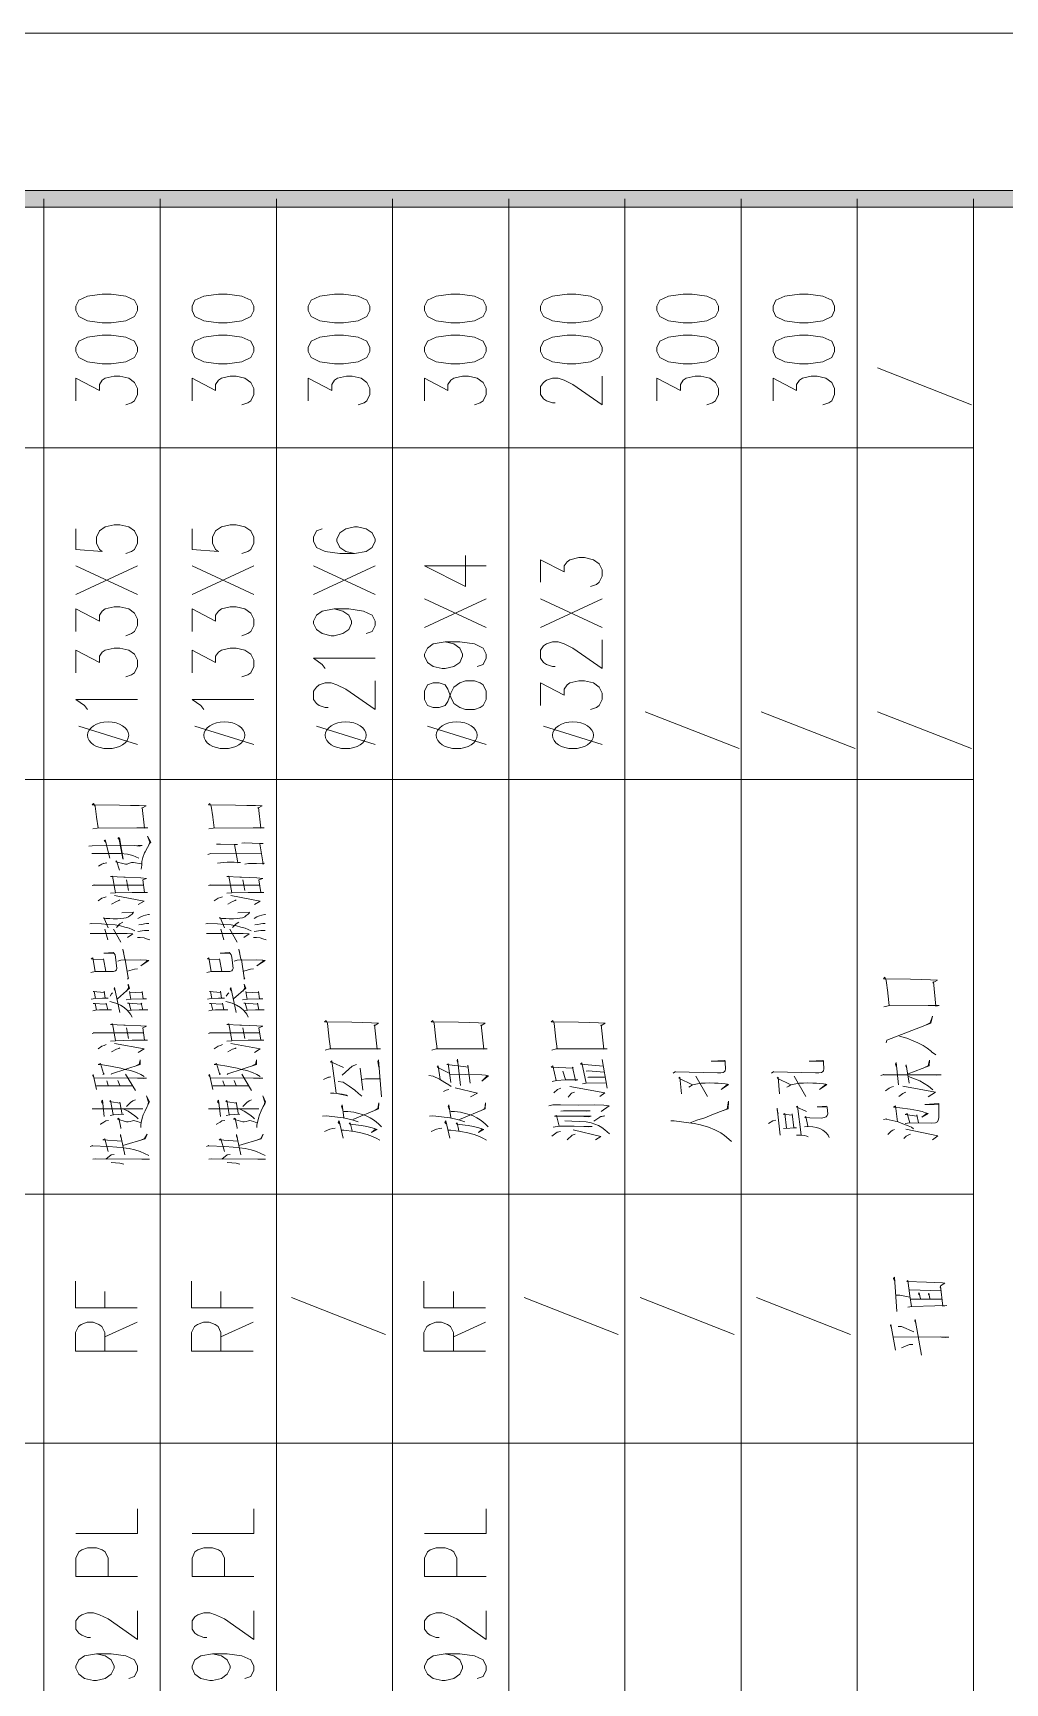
# Model space of a CAD drawing. Header units: millimetres. Extents: x 0 to 829, y 0 to 586.
# Drawn here: x 247.8 to 305.5, y 487.6 to 585.6 of the extents above; entities that cross this region are included whole.
import ezdxf

# ---------------------------------------------------------------- set-up
doc = ezdxf.new("R2010")
doc.units = ezdxf.units.MM

msp = doc.modelspace()

# ---------------------------------------------------------------- hatches: boundary and pattern name
h = msp.add_hatch(color=0)
h.dxf.hatch_style = 2
h.paths.add_polyline_path([(819.788528, 576.266028), (818.80075, 575.281778), (25.142472, 575.281778), (24.154694, 576.266028)])

# ---------------------------------------------------------------- linework, layer by layer
at = {"color": 0, "lineweight": 0}
for points in [[(0, 0), (0, 585.632278), (829.154778, 585.632278), (829.154778, 0)], [(819.788528, 576.266028), (818.80075, 575.281778), (25.142472, 575.281778), (24.154694, 576.266028)], [(250.34875, 569.143444), (250.521611, 568.780083), (251.043722, 568.533139), (251.918611, 568.413194), (252.440722, 568.413194), (253.312083, 568.533139), (253.834194, 568.780083), (254.010583, 569.143444), (254.010583, 569.390389), (253.834194, 569.75375), (253.312083, 570.000694), (252.440722, 570.120639), (251.918611, 570.120639), (251.043722, 570.000694), (250.521611, 569.75375), (250.34875, 569.390389)], [(257.249083, 569.143444), (257.421944, 568.780083), (257.947583, 568.533139), (258.818944, 568.413194), (259.341056, 568.413194), (260.212417, 568.533139), (260.738056, 568.780083), (260.910917, 569.143444), (260.910917, 569.390389), (260.738056, 569.75375), (260.212417, 570.000694), (259.341056, 570.120639), (258.818944, 570.120639), (257.947583, 570.000694), (257.421944, 569.75375), (257.249083, 569.390389)], [(264.149417, 569.143444), (264.325806, 568.780083), (264.847917, 568.533139), (265.719278, 568.413194), (266.241389, 568.413194), (267.116278, 568.533139), (267.638389, 568.780083), (267.81125, 569.143444), (267.81125, 569.390389), (267.638389, 569.75375), (267.116278, 570.000694), (266.241389, 570.120639), (265.719278, 570.120639), (264.847917, 570.000694), (264.325806, 569.75375), (264.149417, 569.390389)], [(271.053278, 569.143444), (271.226139, 568.780083), (271.74825, 568.533139), (272.619611, 568.413194), (273.14525, 568.413194), (274.016611, 568.533139), (274.538722, 568.780083), (274.715111, 569.143444), (274.715111, 569.390389), (274.538722, 569.75375), (274.016611, 570.000694), (273.14525, 570.120639), (272.619611, 570.120639), (271.74825, 570.000694), (271.226139, 569.75375), (271.053278, 569.390389)], [(277.953611, 569.143444), (278.126472, 568.780083), (278.652111, 568.533139), (279.523472, 568.413194), (280.045583, 568.413194), (280.916944, 568.533139), (281.439056, 568.780083), (281.615444, 569.143444), (281.615444, 569.390389), (281.439056, 569.75375), (280.916944, 570.000694), (280.045583, 570.120639), (279.523472, 570.120639), (278.652111, 570.000694), (278.126472, 569.75375), (277.953611, 569.390389)], [(284.853944, 569.143444), (285.030333, 568.780083), (285.552444, 568.533139), (286.423806, 568.413194), (286.945917, 568.413194), (287.817278, 568.533139), (288.342917, 568.780083), (288.515778, 569.143444), (288.515778, 569.390389), (288.342917, 569.75375), (287.817278, 570.000694), (286.945917, 570.120639), (286.423806, 570.120639), (285.552444, 570.000694), (285.030333, 569.75375), (284.853944, 569.390389)], [(291.754278, 569.143444), (291.930667, 568.780083), (292.452778, 568.533139), (293.324139, 568.413194), (293.849778, 568.413194), (294.721139, 568.533139), (295.24325, 568.780083), (295.416111, 569.143444), (295.416111, 569.390389), (295.24325, 569.75375), (294.721139, 570.000694), (293.849778, 570.120639), (293.324139, 570.120639), (292.452778, 570.000694), (291.930667, 569.75375), (291.754278, 569.390389)], [(250.34875, 566.702222), (250.521611, 566.338861), (251.043722, 566.091917), (251.918611, 565.971972), (252.440722, 565.971972), (253.312083, 566.091917), (253.834194, 566.338861), (254.010583, 566.702222), (254.010583, 566.949167), (253.834194, 567.312528), (253.312083, 567.559472), (252.440722, 567.679417), (251.918611, 567.679417), (251.043722, 567.559472), (250.521611, 567.312528), (250.34875, 566.949167)], [(257.249083, 566.702222), (257.421944, 566.338861), (257.947583, 566.091917), (258.818944, 565.971972), (259.341056, 565.971972), (260.212417, 566.091917), (260.738056, 566.338861), (260.910917, 566.702222), (260.910917, 566.949167), (260.738056, 567.312528), (260.212417, 567.559472), (259.341056, 567.679417), (258.818944, 567.679417), (257.947583, 567.559472), (257.421944, 567.312528), (257.249083, 566.949167)], [(264.149417, 566.702222), (264.325806, 566.338861), (264.847917, 566.091917), (265.719278, 565.971972), (266.241389, 565.971972), (267.116278, 566.091917), (267.638389, 566.338861), (267.81125, 566.702222), (267.81125, 566.949167), (267.638389, 567.312528), (267.116278, 567.559472), (266.241389, 567.679417), (265.719278, 567.679417), (264.847917, 567.559472), (264.325806, 567.312528), (264.149417, 566.949167)], [(271.053278, 566.702222), (271.226139, 566.338861), (271.74825, 566.091917), (272.619611, 565.971972), (273.14525, 565.971972), (274.016611, 566.091917), (274.538722, 566.338861), (274.715111, 566.702222), (274.715111, 566.949167), (274.538722, 567.312528), (274.016611, 567.559472), (273.14525, 567.679417), (272.619611, 567.679417), (271.74825, 567.559472), (271.226139, 567.312528), (271.053278, 566.949167)], [(277.953611, 566.702222), (278.126472, 566.338861), (278.652111, 566.091917), (279.523472, 565.971972), (280.045583, 565.971972), (280.916944, 566.091917), (281.439056, 566.338861), (281.615444, 566.702222), (281.615444, 566.949167), (281.439056, 567.312528), (280.916944, 567.559472), (280.045583, 567.679417), (279.523472, 567.679417), (278.652111, 567.559472), (278.126472, 567.312528), (277.953611, 566.949167)], [(284.853944, 566.702222), (285.030333, 566.338861), (285.552444, 566.091917), (286.423806, 565.971972), (286.945917, 565.971972), (287.817278, 566.091917), (288.342917, 566.338861), (288.515778, 566.702222), (288.515778, 566.949167), (288.342917, 567.312528), (287.817278, 567.559472), (286.945917, 567.679417), (286.423806, 567.679417), (285.552444, 567.559472), (285.030333, 567.312528), (284.853944, 566.949167)], [(291.754278, 566.702222), (291.930667, 566.338861), (292.452778, 566.091917), (293.324139, 565.971972), (293.849778, 565.971972), (294.721139, 566.091917), (295.24325, 566.338861), (295.416111, 566.702222), (295.416111, 566.949167), (295.24325, 567.312528), (294.721139, 567.559472), (293.849778, 567.679417), (293.324139, 567.679417), (292.452778, 567.559472), (291.930667, 567.312528), (291.754278, 566.949167)], [(271.053278, 546.029444), (271.226139, 545.666083), (271.575389, 545.542611), (271.924639, 545.542611), (272.273889, 545.666083), (272.44675, 545.9095), (272.619611, 546.396333), (272.796, 546.763222), (273.14525, 547.006639), (273.4945, 547.130111), (274.016611, 547.130111), (274.365861, 547.006639), (274.538722, 546.886694), (274.715111, 546.519806), (274.715111, 546.029444), (274.538722, 545.666083), (274.365861, 545.542611), (274.016611, 545.419139), (273.4945, 545.419139), (273.14525, 545.542611), (272.796, 545.786028), (272.619611, 546.152917), (272.44675, 546.63975), (272.273889, 546.886694), (271.924639, 547.006639), (271.575389, 547.006639), (271.226139, 546.886694), (271.053278, 546.519806)]]:
    msp.add_lwpolyline(points, close=True, dxfattribs=at)
for points in [[(248.450806, 575.772139), (248.450806, 427.887694)], [(248.450806, 575.772139), (248.450806, 427.887694)], [(255.351139, 575.772139), (255.351139, 427.887694)], [(255.351139, 575.772139), (255.351139, 427.887694)], [(262.255, 575.772139), (262.255, 427.887694)], [(269.155333, 575.772139), (269.155333, 427.887694)], [(276.055667, 575.772139), (276.055667, 427.887694)], [(282.959528, 575.772139), (282.959528, 427.887694)], [(289.859861, 575.772139), (289.859861, 427.887694)], [(296.760194, 575.772139), (296.760194, 427.887694)], [(303.660528, 575.772139), (303.660528, 427.887694)], [(250.34875, 563.774167), (250.34875, 565.11825), (251.742222, 564.384472), (251.742222, 564.751361), (251.918611, 564.994778), (252.091472, 565.11825), (252.613583, 565.238194), (252.962833, 565.238194), (253.484944, 565.11825), (253.834194, 564.871306), (254.010583, 564.507944), (254.010583, 564.141056), (253.834194, 563.774167), (253.661333, 563.650694), (253.312083, 563.53075)], [(257.249083, 563.774167), (257.249083, 565.11825), (258.642556, 564.384472), (258.642556, 564.751361), (258.818944, 564.994778), (258.991806, 565.11825), (259.517444, 565.238194), (259.863167, 565.238194), (260.388806, 565.11825), (260.738056, 564.871306), (260.910917, 564.507944), (260.910917, 564.141056), (260.738056, 563.774167), (260.561667, 563.650694), (260.212417, 563.53075)], [(264.149417, 563.774167), (264.149417, 565.11825), (265.546417, 564.384472), (265.546417, 564.751361), (265.719278, 564.994778), (265.895667, 565.11825), (266.417778, 565.238194), (266.767028, 565.238194), (267.289139, 565.11825), (267.638389, 564.871306), (267.81125, 564.507944), (267.81125, 564.141056), (267.638389, 563.774167), (267.462, 563.650694), (267.116278, 563.53075)], [(271.053278, 563.774167), (271.053278, 565.11825), (272.44675, 564.384472), (272.44675, 564.751361), (272.619611, 564.994778), (272.796, 565.11825), (273.318111, 565.238194), (273.667361, 565.238194), (274.189472, 565.11825), (274.538722, 564.871306), (274.715111, 564.507944), (274.715111, 564.141056), (274.538722, 563.774167), (274.365861, 563.650694), (274.016611, 563.53075)], [(278.824972, 563.650694), (278.652111, 563.650694), (278.302861, 563.774167), (278.126472, 563.897639), (277.953611, 564.141056), (277.953611, 564.627889), (278.126472, 564.871306), (278.302861, 564.994778), (278.652111, 565.11825), (278.997833, 565.11825), (279.347083, 564.994778), (279.872722, 564.751361), (281.615444, 563.53075), (281.615444, 565.238194)], [(284.853944, 563.774167), (284.853944, 565.11825), (286.250944, 564.384472), (286.250944, 564.751361), (286.423806, 564.994778), (286.596667, 565.11825), (287.122306, 565.238194), (287.471556, 565.238194), (287.993667, 565.11825), (288.342917, 564.871306), (288.515778, 564.507944), (288.515778, 564.141056), (288.342917, 563.774167), (288.166528, 563.650694), (287.817278, 563.53075)], [(291.754278, 563.774167), (291.754278, 565.11825), (293.151278, 564.384472), (293.151278, 564.751361), (293.324139, 564.994778), (293.500528, 565.11825), (294.022639, 565.238194), (294.371889, 565.238194), (294.894, 565.11825), (295.24325, 564.871306), (295.416111, 564.507944), (295.416111, 564.141056), (295.24325, 563.774167), (295.070389, 563.650694), (294.721139, 563.53075)], [(297.959639, 565.728556), (303.540583, 563.53075)], [(192.253306, 560.983694), (303.660528, 560.983694)], [(250.34875, 556.161222), (250.34875, 554.940611), (251.918611, 554.820667), (251.742222, 554.940611), (251.569361, 555.3075), (251.569361, 555.674389), (251.742222, 556.041278), (252.091472, 556.284694), (252.613583, 556.404639), (252.962833, 556.404639), (253.484944, 556.284694), (253.834194, 556.041278), (254.010583, 555.674389), (254.010583, 555.3075), (253.834194, 554.940611), (253.661333, 554.820667), (253.312083, 554.697194)], [(257.249083, 556.161222), (257.249083, 554.940611), (258.818944, 554.820667), (258.642556, 554.940611), (258.469694, 555.3075), (258.469694, 555.674389), (258.642556, 556.041278), (258.991806, 556.284694), (259.517444, 556.404639), (259.863167, 556.404639), (260.388806, 556.284694), (260.738056, 556.041278), (260.910917, 555.674389), (260.910917, 555.3075), (260.738056, 554.940611), (260.561667, 554.820667), (260.212417, 554.697194)], [(264.981972, 556.161222), (264.632722, 556.041278), (264.459861, 555.674389), (264.459861, 555.430972), (264.632722, 555.064083), (265.154833, 554.820667), (266.026194, 554.697194), (266.901083, 554.697194), (267.596056, 554.820667), (267.945306, 555.064083), (268.121694, 555.430972), (268.121694, 555.550917), (267.945306, 555.917806), (267.596056, 556.161222), (267.073944, 556.284694), (266.901083, 556.284694), (266.375444, 556.161222), (266.026194, 555.917806), (265.853333, 555.550917), (265.853333, 555.430972), (266.026194, 555.064083), (266.375444, 554.820667), (266.901083, 554.697194)], [(271.053278, 553.963417), (273.4945, 552.742806), (273.4945, 554.573722)], [(277.953611, 552.98975), (277.953611, 554.330306), (279.347083, 553.600056), (279.347083, 553.963417), (279.523472, 554.210361), (279.696333, 554.330306), (280.218444, 554.453778), (280.567694, 554.453778), (281.093333, 554.330306), (281.439056, 554.086889), (281.615444, 553.72), (281.615444, 553.353111), (281.439056, 552.98975), (281.266194, 552.866278), (280.916944, 552.742806)], [(254.010583, 552.255972), (250.34875, 553.963417)], [(250.34875, 552.255972), (254.010583, 553.963417)], [(260.910917, 552.255972), (257.249083, 553.963417)], [(257.249083, 552.255972), (260.910917, 553.963417)], [(268.121694, 552.255972), (264.459861, 553.963417)], [(264.459861, 552.255972), (268.121694, 553.963417)], [(271.053278, 553.963417), (274.715111, 553.963417)], [(250.34875, 550.058167), (250.34875, 551.40225), (251.742222, 550.668472), (251.742222, 551.035361), (251.918611, 551.278778), (252.091472, 551.40225), (252.613583, 551.522194), (252.962833, 551.522194), (253.484944, 551.40225), (253.834194, 551.158833), (254.010583, 550.791944), (254.010583, 550.425056), (253.834194, 550.058167), (253.661333, 549.938222), (253.312083, 549.81475)], [(257.249083, 550.058167), (257.249083, 551.40225), (258.642556, 550.668472), (258.642556, 551.035361), (258.818944, 551.278778), (258.991806, 551.40225), (259.517444, 551.522194), (259.863167, 551.522194), (260.388806, 551.40225), (260.738056, 551.158833), (260.910917, 550.791944), (260.910917, 550.425056), (260.738056, 550.058167), (260.561667, 549.938222), (260.212417, 549.81475)], [(265.680472, 551.40225), (266.202583, 551.278778), (266.551833, 551.035361), (266.724694, 550.668472), (266.724694, 550.548528), (266.551833, 550.181639), (266.202583, 549.938222), (265.680472, 549.81475), (265.504083, 549.81475), (264.981972, 549.938222), (264.632722, 550.181639), (264.459861, 550.548528), (264.459861, 550.668472), (264.632722, 551.035361), (264.981972, 551.278778), (265.680472, 551.40225), (266.551833, 551.40225), (267.423194, 551.278778), (267.945306, 551.035361), (268.121694, 550.668472), (268.121694, 550.425056), (267.945306, 550.058167), (267.596056, 549.938222)], [(274.715111, 550.301583), (271.053278, 552.012556)], [(271.053278, 550.301583), (274.715111, 552.012556)], [(281.615444, 550.301583), (277.953611, 552.012556)], [(277.953611, 550.301583), (281.615444, 552.012556)], [(272.273889, 549.447861), (272.796, 549.327917), (273.14525, 549.080972), (273.318111, 548.717611), (273.318111, 548.594139), (273.14525, 548.22725), (272.796, 547.983833), (272.273889, 547.860361), (272.0975, 547.860361), (271.575389, 547.983833), (271.226139, 548.22725), (271.053278, 548.594139), (271.053278, 548.717611), (271.226139, 549.080972), (271.575389, 549.327917), (272.273889, 549.447861), (273.14525, 549.447861), (274.016611, 549.327917), (274.538722, 549.080972), (274.715111, 548.717611), (274.715111, 548.470667), (274.538722, 548.107306), (274.189472, 547.983833)], [(278.824972, 547.983833), (278.652111, 547.983833), (278.302861, 548.107306), (278.126472, 548.22725), (277.953611, 548.470667), (277.953611, 548.961028), (278.126472, 549.204444), (278.302861, 549.327917), (278.652111, 549.447861), (278.997833, 549.447861), (279.347083, 549.327917), (279.872722, 549.080972), (281.615444, 547.860361), (281.615444, 549.571333)], [(250.34875, 547.616944), (250.34875, 548.961028), (251.742222, 548.22725), (251.742222, 548.594139), (251.918611, 548.837556), (252.091472, 548.961028), (252.613583, 549.080972), (252.962833, 549.080972), (253.484944, 548.961028), (253.834194, 548.717611), (254.010583, 548.350722), (254.010583, 547.983833), (253.834194, 547.616944), (253.661333, 547.497), (253.312083, 547.373528)], [(257.249083, 547.616944), (257.249083, 548.961028), (258.642556, 548.22725), (258.642556, 548.594139), (258.818944, 548.837556), (258.991806, 548.961028), (259.517444, 549.080972), (259.863167, 549.080972), (260.388806, 548.961028), (260.738056, 548.717611), (260.910917, 548.350722), (260.910917, 547.983833), (260.738056, 547.616944), (260.561667, 547.497), (260.212417, 547.373528)], [(265.154833, 547.860361), (264.981972, 548.107306), (264.459861, 548.470667), (268.121694, 548.470667)], [(265.331222, 545.542611), (265.154833, 545.542611), (264.805583, 545.666083), (264.632722, 545.786028), (264.459861, 546.029444), (264.459861, 546.519806), (264.632722, 546.763222), (264.805583, 546.886694), (265.154833, 547.006639), (265.504083, 547.006639), (265.853333, 546.886694), (266.375444, 546.63975), (268.121694, 545.419139), (268.121694, 547.130111)], [(277.953611, 545.666083), (277.953611, 547.006639), (279.347083, 546.276389), (279.347083, 546.63975), (279.523472, 546.886694), (279.696333, 547.006639), (280.218444, 547.130111), (280.567694, 547.130111), (281.093333, 547.006639), (281.439056, 546.763222), (281.615444, 546.396333), (281.615444, 546.029444), (281.439056, 545.666083), (281.266194, 545.542611), (280.916944, 545.419139)], [(251.043722, 545.419139), (250.870861, 545.666083), (250.34875, 546.029444), (254.010583, 546.029444)], [(257.947583, 545.419139), (257.771194, 545.666083), (257.249083, 546.029444), (260.910917, 546.029444)], [(284.155444, 545.299194), (289.736389, 543.101389)], [(291.059306, 545.299194), (296.64025, 543.101389)], [(297.959639, 545.299194), (303.540583, 543.101389)], [(250.521611, 544.445472), (254.010583, 543.344806)], [(257.421944, 544.445472), (260.910917, 543.344806)], [(264.632722, 544.445472), (268.121694, 543.344806)], [(271.226139, 544.445472), (274.715111, 543.344806)], [(278.126472, 544.445472), (281.615444, 543.344806)], [(192.253306, 541.266944), (303.660528, 541.266944)], [(251.347111, 538.331833), (251.604639, 538.38475), (253.96825, 538.402389), (254.056444, 538.402389), (254.631472, 538.402389), (254.430389, 538.367111), (254.28575, 539.612417), (254.257528, 539.5595), (254.518583, 539.697083), (254.112889, 539.714722), (253.594306, 539.732361), (252.931083, 539.75), (251.318889, 539.767639), (251.403556, 539.838194), (251.49175, 539.682972), (251.576417, 539.058556), (251.576417, 539.023278), (251.664611, 538.402389)], [(258.247444, 538.331833), (258.5085, 538.38475), (260.872111, 538.402389), (260.956778, 538.402389), (261.535333, 538.402389), (261.33425, 538.367111), (261.189611, 539.612417), (261.161389, 539.5595), (261.418917, 539.697083), (261.01675, 539.714722), (260.498167, 539.732361), (259.834944, 539.75), (258.219222, 539.767639), (258.303889, 539.838194), (258.392083, 539.682972), (258.47675, 539.058556), (258.47675, 539.023278), (258.564944, 538.402389)], [(252.356056, 536.603222), (252.095, 537.675667), (252.066778, 537.62275), (252.038556, 537.640389), (252.123222, 537.534556)], [(252.356056, 536.603222), (252.095, 537.675667), (252.066778, 537.62275), (252.154972, 537.520444)], [(253.132167, 536.550306), (252.902861, 537.81325), (252.846417, 537.760333)], [(253.163917, 536.532667), (252.931083, 537.795611), (252.874639, 537.742694), (252.959306, 537.587472)], [(254.229306, 535.943528), (254.257528, 536.186944), (254.257528, 536.395083), (254.3175, 536.634972), (254.430389, 536.913667), (254.458611, 536.966583), (254.60325, 537.224111), (254.747889, 537.485167), (254.807861, 537.534556), (254.60325, 537.897917), (254.747889, 537.534556), (254.663222, 537.329944)], [(258.766028, 536.28925), (258.938889, 536.324528), (259.344583, 536.359806), (259.74675, 536.359806), (260.120694, 536.342167), (259.976056, 536.324528), (259.947833, 536.444472), (259.774972, 537.396972), (259.947833, 537.396972), (258.938889, 537.43225), (258.709583, 537.43225)], [(260.38175, 536.239861), (260.611056, 536.271611), (261.073194, 536.271611), (261.535333, 536.28925), (261.447139, 536.239861), (261.447139, 536.377444), (261.274278, 537.449889), (261.475361, 537.467528), (260.812139, 537.485167), (260.38175, 537.502806), (260.208889, 537.485167)], [(251.114278, 537.312306), (251.318889, 537.329944), (254.056444, 537.347583), (254.28575, 537.347583), (254.112889, 537.312306), (253.827139, 537.347583)], [(251.287139, 536.878389), (252.356056, 536.878389), (252.4125, 536.878389), (252.991056, 536.878389), (253.421444, 536.825472), (253.738944, 536.758444), (254.084667, 536.603222)], [(252.931083, 535.8765), (252.758222, 536.444472), (252.73, 536.377444), (253.220361, 536.2575), (253.305028, 536.239861), (253.393222, 536.239861), (253.537861, 536.28925), (253.654278, 536.342167), (253.767167, 536.342167), (254.229306, 536.2575)], [(258.191, 536.807833), (258.363861, 536.878389), (258.303889, 536.843111), (261.362472, 536.86075)], [(251.692833, 536.116389), (251.893917, 536.239861), (252.010333, 536.28925)], [(251.982111, 536.271611), (252.183194, 536.324528)], [(252.4125, 534.507722), (252.701778, 534.525361), (253.6825, 534.560639), (254.3175, 534.560639), (254.60325, 534.560639), (254.430389, 534.560639), (254.3175, 535.305), (254.546806, 535.389667), (254.201083, 535.424944), (253.276806, 535.460222), (253.192139, 535.460222), (252.4125, 535.4955), (252.528917, 535.530778), (252.701778, 534.543)], [(259.312833, 534.507722), (259.602111, 534.525361), (260.582833, 534.560639), (261.217833, 534.560639), (261.507111, 534.560639), (261.33425, 534.560639), (261.217833, 535.305), (261.447139, 535.389667), (261.101417, 535.424944), (260.180667, 535.460222), (260.092472, 535.460222), (259.312833, 535.4955), (259.42925, 535.530778), (259.602111, 534.543)], [(251.318889, 534.959278), (251.46, 535.008667), (251.375333, 534.994556), (254.345722, 534.994556)], [(253.365, 535.305), (253.481417, 534.662944)], [(258.219222, 534.959278), (258.363861, 535.008667), (258.275667, 534.994556), (261.246056, 534.994556)], [(260.265333, 535.305), (260.38175, 534.662944)], [(251.664611, 534.059694), (251.893917, 534.214917), (252.038556, 534.250194), (252.154972, 534.299583)], [(252.468944, 533.869194), (252.758222, 534.024417), (252.902861, 534.077333), (252.959306, 534.109083)], [(254.056444, 533.833917), (254.402167, 534.042056), (252.641806, 534.370139)], [(258.564944, 534.059694), (258.79425, 534.214917), (258.938889, 534.250194), (259.055306, 534.299583)], [(259.372806, 533.869194), (259.658556, 534.024417), (259.803194, 534.077333), (259.863167, 534.109083)], [(260.956778, 533.833917), (261.3025, 534.042056), (259.545667, 534.370139)], [(251.17425, 532.690917), (251.287139, 532.708556), (251.865694, 532.690917), (252.239639, 532.655639), (252.673556, 532.623889), (252.991056, 532.570972), (253.248583, 532.500417), (253.509639, 532.433389), (253.6825, 532.362833), (253.855361, 532.278167)], [(252.267861, 532.451028), (252.010333, 533.071917), (251.982111, 533.019), (252.123222, 533.004889), (252.356056, 533.004889), (252.557139, 532.98725), (252.818194, 532.98725), (253.019278, 533.004889), (253.192139, 533.019), (253.336778, 533.054278), (253.481417, 533.107194), (253.566083, 533.17775), (253.6825, 533.262417), (253.738944, 533.332972), (253.767167, 533.382361), (253.075722, 533.350611)], [(252.758222, 532.468667), (252.959306, 532.690917), (253.132167, 532.79675)], [(254.028222, 533.004889), (254.201083, 533.107194), (254.345722, 533.160111), (254.490361, 533.2095), (254.663222, 533.244778), (254.719667, 533.244778)], [(254.084667, 532.623889), (254.257528, 532.655639), (254.430389, 532.690917), (254.546806, 532.708556), (254.691444, 532.708556)], [(258.074583, 532.690917), (258.191, 532.708556), (258.766028, 532.690917), (259.139972, 532.655639), (259.573889, 532.623889), (259.891389, 532.570972), (260.148917, 532.500417), (260.409972, 532.433389), (260.582833, 532.362833), (260.755694, 532.278167)], [(259.171722, 532.451028), (258.910667, 533.071917), (258.882444, 533.019), (259.027083, 533.004889), (259.256389, 533.004889), (259.457472, 532.98725), (259.718528, 532.98725), (259.919611, 533.004889), (260.092472, 533.019), (260.237111, 533.054278), (260.38175, 533.107194), (260.466417, 533.17775), (260.582833, 533.262417), (260.639278, 533.332972), (260.671028, 533.382361), (259.976056, 533.350611)], [(259.658556, 532.468667), (259.863167, 532.690917), (260.036028, 532.79675)], [(260.928556, 533.004889), (261.101417, 533.107194), (261.246056, 533.160111), (261.390694, 533.2095), (261.563556, 533.244778), (261.62, 533.244778)], [(260.985, 532.623889), (261.161389, 532.655639), (261.33425, 532.690917), (261.447139, 532.708556), (261.591778, 532.708556)], [(251.202472, 532.119417), (253.019278, 532.119417), (253.393222, 532.119417), (253.6825, 532.105306), (253.738944, 532.105306), (253.421444, 531.879528)], [(252.239639, 531.741944), (252.066778, 532.380472)], [(253.019278, 531.600833), (252.585361, 532.380472)], [(254, 531.879528), (254.172861, 531.879528), (254.402167, 531.861889), (254.546806, 531.808972), (254.747889, 531.741944)], [(254.028222, 532.242889), (254.430389, 532.295806), (254.60325, 532.295806), (254.691444, 532.295806)], [(258.102806, 532.119417), (259.919611, 532.119417), (260.293556, 532.119417), (260.582833, 532.105306), (260.639278, 532.105306), (260.321778, 531.879528)], [(259.139972, 531.741944), (258.967111, 532.380472)], [(259.919611, 531.600833), (259.485694, 532.380472)], [(260.900333, 531.879528), (261.073194, 531.879528), (261.3025, 531.861889), (261.447139, 531.808972), (261.648222, 531.741944)], [(260.928556, 532.242889), (261.33425, 532.295806), (261.507111, 532.295806), (261.591778, 532.295806)], [(251.230694, 529.801667), (251.49175, 529.854583), (252.585361, 529.854583), (252.701778, 529.9075), (252.758222, 529.956889), (252.786444, 530.027444), (252.701778, 530.718889), (252.673556, 530.842361), (252.613583, 530.927028), (252.557139, 530.979944), (252.010333, 530.944667), (252.585361, 530.944667)], [(251.49175, 529.854583), (251.347111, 530.6695), (251.258917, 530.616583), (251.375333, 530.598944), (251.982111, 530.563667), (251.982111, 530.616583), (252.123222, 529.854583)], [(252.846417, 530.479), (253.019278, 530.528389), (254.172861, 530.546028), (254.546806, 530.528389), (254.691444, 530.51075), (254.201083, 530.200306), (254.631472, 530.51075), (254.518583, 530.528389)], [(253.421444, 529.406556), (253.481417, 529.455944), (253.449667, 529.473583), (253.276806, 530.563667), (253.248583, 530.581306), (253.132167, 531.188083), (253.132167, 531.117528), (253.192139, 531.015222)], [(258.131028, 529.801667), (258.392083, 529.854583), (259.485694, 529.854583), (259.602111, 529.9075), (259.658556, 529.956889), (259.690306, 530.027444), (259.602111, 530.718889), (259.573889, 530.842361), (259.517444, 530.927028), (259.457472, 530.979944), (258.910667, 530.944667), (259.485694, 530.944667)], [(258.392083, 529.854583), (258.247444, 530.6695), (258.15925, 530.616583), (258.275667, 530.598944), (258.882444, 530.563667), (258.882444, 530.616583), (259.027083, 529.854583)], [(259.74675, 530.479), (259.919611, 530.528389), (261.073194, 530.546028), (261.447139, 530.528389), (261.591778, 530.51075), (261.101417, 530.200306), (261.535333, 530.51075), (261.418917, 530.528389)], [(260.321778, 529.406556), (260.38175, 529.455944), (260.353528, 529.473583), (260.180667, 530.563667), (260.148917, 530.581306), (260.036028, 531.188083), (260.036028, 531.117528), (260.092472, 531.015222)], [(253.421444, 529.872222), (253.827139, 529.992167), (254, 530.009806)], [(260.321778, 529.872222), (260.727472, 529.992167), (260.900333, 530.009806)], [(251.258917, 528.210639), (251.49175, 528.245917), (251.922139, 528.263556), (252.267861, 528.263556), (252.095, 528.263556), (252.038556, 528.679833), (252.038556, 528.609278), (251.375333, 528.662194), (251.431778, 528.662194), (251.519972, 528.245917)], [(252.384278, 528.3835), (252.468944, 528.538722), (252.528917, 528.591639)], [(252.959306, 527.416889), (252.641806, 528.902083), (252.613583, 528.835056), (252.673556, 528.693944)], [(252.818194, 528.228278), (253.537861, 528.866806), (253.449667, 529.110222), (253.481417, 528.866806), (253.365, 528.693944)], [(253.336778, 528.175361), (253.594306, 528.210639), (254.546806, 528.228278), (254.345722, 528.228278), (254.28575, 528.662194), (254.28575, 528.591639), (253.537861, 528.626917), (253.537861, 528.662194), (253.622528, 528.193)], [(258.15925, 528.210639), (258.392083, 528.245917), (258.822472, 528.263556), (259.171722, 528.263556), (258.995333, 528.263556), (258.938889, 528.679833), (258.938889, 528.609278), (258.275667, 528.662194), (258.335639, 528.662194), (258.420306, 528.245917)], [(259.284611, 528.3835), (259.372806, 528.538722), (259.42925, 528.591639)], [(259.863167, 527.416889), (259.545667, 528.902083), (259.517444, 528.835056), (259.573889, 528.693944)], [(259.718528, 528.228278), (260.438194, 528.866806), (260.353528, 529.110222), (260.38175, 528.866806), (260.265333, 528.693944)], [(260.237111, 528.175361), (260.498167, 528.210639), (261.447139, 528.228278), (261.246056, 528.228278), (261.189611, 528.662194), (261.189611, 528.591639), (260.438194, 528.626917), (260.438194, 528.662194), (260.526389, 528.193)], [(298.344167, 527.755556), (298.601694, 527.815528), (300.965306, 527.836694), (301.0535, 527.836694), (301.628528, 527.836694), (301.427444, 527.797889), (301.282806, 529.251333), (301.254583, 529.187833), (301.515639, 529.350111), (301.109944, 529.371278), (300.591361, 529.392444), (299.928139, 529.410083), (298.312417, 529.43125), (298.400611, 529.512389), (298.485278, 529.328944), (298.573472, 528.602222), (298.573472, 528.563417), (298.658139, 527.836694)], [(251.347111, 527.519194), (251.519972, 527.554472), (251.749278, 527.572111), (252.468944, 527.58975), (252.239639, 527.58975), (252.154972, 527.984861), (252.154972, 527.917833), (251.375333, 527.953111), (251.49175, 527.953111), (251.576417, 527.554472)], [(252.356056, 528.073056), (252.73, 527.967222), (252.991056, 527.864917), (253.220361, 527.709694), (253.421444, 527.536833), (253.594306, 527.328694), (253.6825, 527.138194)], [(253.481417, 527.519194), (253.654278, 527.554472), (254.112889, 527.58975), (254.201083, 527.58975), (254.631472, 527.58975), (254.3175, 527.58975), (254.229306, 527.984861), (254.257528, 527.917833), (253.421444, 527.967222), (253.509639, 527.984861), (253.622528, 527.554472)], [(258.247444, 527.519194), (258.420306, 527.554472), (258.649611, 527.572111), (259.372806, 527.58975), (259.139972, 527.58975), (259.055306, 527.984861), (259.055306, 527.917833), (258.275667, 527.953111), (258.392083, 527.953111), (258.47675, 527.554472)], [(259.256389, 528.073056), (259.630333, 527.967222), (259.891389, 527.864917), (260.120694, 527.709694), (260.321778, 527.536833), (260.498167, 527.328694), (260.582833, 527.138194)], [(260.38175, 527.519194), (260.554611, 527.554472), (261.01675, 527.58975), (261.101417, 527.58975), (261.535333, 527.58975), (261.217833, 527.58975), (261.129639, 527.984861), (261.161389, 527.917833), (260.321778, 527.967222), (260.409972, 527.984861), (260.526389, 527.554472)], [(252.4125, 525.720028), (252.701778, 525.737667), (253.6825, 525.772944), (254.3175, 525.772944), (254.60325, 525.772944), (254.430389, 525.772944), (254.3175, 526.517306), (254.546806, 526.601972), (254.201083, 526.63725), (253.276806, 526.672528), (253.192139, 526.672528), (252.4125, 526.704278), (252.528917, 526.739556), (252.701778, 525.755306)], [(259.312833, 525.720028), (259.602111, 525.737667), (260.582833, 525.772944), (261.217833, 525.772944), (261.507111, 525.772944), (261.33425, 525.772944), (261.217833, 526.517306), (261.447139, 526.601972), (261.101417, 526.63725), (260.180667, 526.672528), (260.092472, 526.672528), (259.312833, 526.704278), (259.42925, 526.739556), (259.602111, 525.755306)], [(265.147778, 525.190861), (265.408833, 525.254361), (267.772444, 525.272), (267.860639, 525.272), (268.435667, 525.272), (268.234583, 525.233194), (268.089944, 526.686639), (268.061722, 526.626667), (268.31925, 526.785417), (267.917083, 526.806583), (267.3985, 526.82775), (266.735278, 526.848917), (265.119556, 526.866556), (265.20775, 526.947694), (265.292417, 526.767778), (265.380611, 526.041056), (265.380611, 525.998722), (265.465278, 525.272)], [(271.487194, 525.190861), (271.74825, 525.254361), (274.111861, 525.272), (274.196528, 525.272), (274.775083, 525.272), (274.574, 525.233194), (274.429361, 526.686639), (274.397611, 526.626667), (274.658667, 526.785417), (274.2565, 526.806583), (273.734389, 526.82775), (273.071167, 526.848917), (271.458972, 526.866556), (271.543639, 526.947694), (271.631833, 526.767778), (271.7165, 526.041056), (271.7165, 525.998722), (271.804694, 525.272)], [(278.613306, 525.190861), (278.874361, 525.254361), (281.237972, 525.272), (281.322639, 525.272), (281.901194, 525.272), (281.700111, 525.233194), (281.555472, 526.686639), (281.52725, 526.626667), (281.784778, 526.785417), (281.382611, 526.806583), (280.864028, 526.82775), (280.200806, 526.848917), (278.585083, 526.866556), (278.66975, 526.947694), (278.757944, 526.767778), (278.842611, 526.041056), (278.842611, 525.998722), (278.930806, 525.272)], [(298.485278, 525.617722), (298.517028, 525.776472), (301.138167, 526.785417), (301.226361, 527.212278), (301.081722, 526.806583), (300.852417, 526.686639)], [(251.318889, 526.168056), (251.46, 526.220972), (251.375333, 526.203333), (254.345722, 526.203333)], [(253.365, 526.517306), (253.481417, 525.87525)], [(258.219222, 526.168056), (258.363861, 526.220972), (258.275667, 526.203333), (261.246056, 526.203333)], [(260.265333, 526.517306), (260.38175, 525.87525)], [(299.264917, 526.019889), (299.698833, 525.899944), (300.072778, 525.737667), (300.362056, 525.617722), (300.679556, 525.455444), (300.908861, 525.293167), (301.169917, 525.11325), (301.169917, 525.092083), (301.427444, 524.908639)], [(251.664611, 525.268472), (251.893917, 525.427222), (252.038556, 525.458972), (252.154972, 525.511889)], [(252.440722, 523.730361), (252.468944, 523.783278), (254.172861, 524.337139), (254.172861, 524.612306), (254.172861, 524.577028), (254.112889, 524.354778), (253.940028, 524.266583)], [(252.468944, 525.077972), (252.758222, 525.236722), (252.902861, 525.286111), (252.959306, 525.321389)], [(254.056444, 525.046222), (254.402167, 525.254361), (252.641806, 525.582444)], [(258.564944, 525.268472), (258.79425, 525.427222), (258.938889, 525.458972), (259.055306, 525.511889)], [(259.344583, 523.730361), (259.372806, 523.783278), (261.073194, 524.337139), (261.073194, 524.612306), (261.073194, 524.577028), (261.01675, 524.354778), (260.843889, 524.266583)], [(259.372806, 525.077972), (259.658556, 525.236722), (259.803194, 525.286111), (259.863167, 525.321389)], [(260.956778, 525.046222), (261.3025, 525.254361), (259.545667, 525.582444)], [(273.187583, 523.074194), (273.014722, 524.647583), (272.9865, 524.545278), (273.042944, 524.425333)], [(281.901194, 522.933083), (281.611917, 524.626417)], [(251.576417, 522.848417), (251.375333, 523.730361), (251.347111, 523.677444), (251.403556, 523.610417)], [(251.950361, 523.730361), (252.038556, 523.765639), (251.982111, 523.800917), (251.805722, 524.386528), (251.664611, 524.337139), (251.922139, 524.301861), (252.4125, 524.231306), (252.701778, 524.178389), (253.019278, 524.111361), (253.276806, 524.040806), (253.594306, 523.973778), (253.940028, 523.850306), (254.201083, 523.730361), (254.402167, 523.610417)], [(253.883583, 522.777861), (253.305028, 523.748)], [(258.47675, 522.848417), (258.275667, 523.730361), (258.247444, 523.677444), (258.303889, 523.610417)], [(258.854222, 523.730361), (258.938889, 523.765639), (258.882444, 523.800917), (258.709583, 524.386528), (258.564944, 524.337139), (258.822472, 524.301861), (259.312833, 524.231306), (259.602111, 524.178389), (259.919611, 524.111361), (260.180667, 524.040806), (260.498167, 523.973778), (260.843889, 523.850306), (261.101417, 523.730361), (261.3025, 523.610417)], [(260.783917, 522.777861), (260.208889, 523.748)], [(265.811, 522.629694), (265.553472, 524.545278), (265.465278, 524.467667), (265.638139, 524.425333), (266.244917, 524.143111)], [(266.156722, 523.698611), (266.7635, 524.22425), (267.024556, 524.323028)], [(267.3985, 522.809611), (267.225639, 524.121944)], [(268.492111, 522.407444), (268.31925, 524.608778), (268.291028, 524.506472), (268.351, 524.164278)], [(271.314333, 523.677444), (271.571861, 523.638639), (271.949333, 523.455194), (272.266833, 523.254111), (272.496139, 523.113), (272.640778, 523.014222)], [(271.977556, 523.437556), (271.861139, 524.245417), (271.804694, 524.181917), (272.552583, 523.800917)], [(272.612556, 523.254111), (272.467917, 524.365361), (272.379722, 524.323028), (273.677944, 524.164278), (273.649722, 524.181917), (273.6215, 524.284222), (273.766139, 523.215306)], [(272.552583, 523.758583), (274.457583, 523.719778), (274.686889, 523.698611), (274.85975, 523.659806), (274.457583, 523.33525), (274.803306, 523.677444)], [(278.641528, 523.314083), (278.902583, 523.377583), (279.421167, 523.416389), (280.169056, 523.416389), (280.027944, 523.377583), (279.855083, 524.164278), (279.883306, 524.104306), (278.585083, 524.181917), (278.66975, 524.245417), (278.874361, 523.377583)], [(279.421167, 523.437556), (279.276528, 523.942028)], [(281.671889, 524.22425), (280.313694, 524.344194), (280.401889, 524.425333), (280.659417, 523.215306), (280.430111, 523.172972), (280.631194, 523.215306), (281.84475, 523.236472)], [(280.659417, 523.942028), (280.775833, 523.959667), (281.728333, 523.882056)], [(285.824083, 523.818556), (285.968722, 523.920861), (285.9405, 523.899694), (288.44875, 523.839722), (288.649833, 523.839722), (288.794472, 523.860889), (288.850917, 523.899694), (288.910889, 523.959667), (288.939111, 524.083139), (288.910889, 524.4465), (288.910889, 524.527639), (288.879139, 524.566444), (288.074806, 524.527639), (288.910889, 524.527639)], [(287.870194, 522.428611), (287.17875, 523.638639)], [(291.659028, 523.818556), (291.803667, 523.920861), (291.775444, 523.899694), (294.283694, 523.839722), (294.484778, 523.839722), (294.629417, 523.860889), (294.685861, 523.899694), (294.745833, 523.959667), (294.774056, 524.083139), (294.745833, 524.4465), (294.745833, 524.527639), (294.717611, 524.566444), (293.90975, 524.527639), (294.745833, 524.527639)], [(293.705139, 522.428611), (293.013694, 523.638639)], [(298.167778, 523.677444), (298.344167, 523.740944), (298.312417, 523.719778), (301.744944, 523.719778), (301.716722, 523.719778), (301.483889, 523.698611), (301.226361, 523.719778)], [(299.208472, 523.113), (299.063833, 524.4465), (299.035611, 524.344194), (299.092056, 524.181917)], [(299.843472, 523.215306), (299.670611, 524.305389), (299.638861, 524.245417), (299.698833, 524.143111)], [(299.7835, 523.77975), (301.025278, 524.245417), (301.0535, 524.587611), (300.965306, 524.245417), (300.792444, 524.164278)], [(251.431778, 523.539861), (254.546806, 523.522222), (254.345722, 523.504583), (254, 523.522222)], [(251.576417, 523.056556), (253.710722, 523.056556)], [(252.183194, 523.367), (252.267861, 523.091833)], [(252.846417, 523.384639), (252.959306, 523.091833)], [(258.335639, 523.539861), (261.447139, 523.522222), (261.246056, 523.504583), (260.900333, 523.522222)], [(258.47675, 523.056556), (260.611056, 523.056556)], [(259.083528, 523.367), (259.171722, 523.091833)], [(259.74675, 523.384639), (259.863167, 523.091833)], [(265.063111, 523.437556), (265.352389, 523.578667), (265.4935, 523.599833), (265.264194, 523.536333)], [(265.927417, 523.314083), (266.216694, 523.275278), (266.590639, 523.053028), (266.908139, 522.809611), (267.137444, 522.608528), (267.338528, 522.44625)], [(267.338528, 523.437556), (267.543139, 523.476361), (268.379222, 523.476361)], [(272.178639, 522.728472), (272.3515, 522.809611), (272.496139, 522.851944)], [(273.794361, 522.407444), (274.196528, 522.629694), (272.870083, 522.950722)], [(278.729722, 522.650861), (278.959028, 522.851944), (279.160111, 522.933083)], [(279.594028, 522.386278), (279.795111, 522.629694), (279.967972, 522.689667)], [(281.467278, 522.428611), (281.756556, 522.650861), (279.682222, 523.031861)], [(281.756556, 523.578667), (280.804056, 523.578667), (280.747611, 523.5575)], [(286.314444, 522.587361), (286.22625, 523.578667), (286.169806, 523.518694), (286.977667, 523.113), (286.86125, 523.053028), (286.748361, 522.993056)], [(286.977667, 523.113), (287.17875, 523.155333), (287.468028, 523.215306), (287.725556, 523.215306), (287.986611, 523.236472), (288.275889, 523.215306), (288.505194, 523.215306), (288.706278, 523.194139), (288.910889, 523.172972), (289.052, 523.155333), (289.111972, 523.134167), (288.678056, 522.851944), (289.052, 523.134167)], [(292.149389, 522.587361), (292.064722, 523.578667), (292.00475, 523.518694), (292.812611, 523.113), (292.696194, 523.053028), (292.583306, 522.993056)], [(292.812611, 523.113), (293.013694, 523.155333), (293.302972, 523.215306), (293.564028, 523.215306), (293.821556, 523.236472), (294.110833, 523.215306), (294.340139, 523.215306), (294.541222, 523.194139), (294.745833, 523.172972), (294.890472, 523.155333), (294.946917, 523.134167), (294.513, 522.851944), (294.890472, 523.134167)], [(298.428833, 522.770806), (298.658139, 522.933083), (298.774556, 522.993056), (298.919194, 523.014222)], [(299.236694, 522.428611), (299.466, 522.608528), (299.582417, 522.6685), (299.638861, 522.689667)], [(300.965306, 522.407444), (301.399222, 522.689667), (299.466, 523.053028)], [(299.811722, 523.617472), (300.474944, 523.356417), (300.736, 523.194139), (300.993528, 523.053028), (301.254583, 522.830778)], [(251.318889, 521.687778), (251.431778, 521.705417), (254.3175, 521.705417), (254.144639, 521.687778), (253.883583, 521.705417)], [(252.038556, 521.23975), (251.922139, 522.206361), (251.865694, 522.121694), (251.950361, 522.015861)], [(252.557139, 521.359694), (252.4125, 522.188722), (252.356056, 522.139333), (252.468944, 522.104056), (252.959306, 522.0335), (252.959306, 522.086417), (253.103944, 521.359694)], [(253.163917, 521.687778), (253.449667, 521.550194), (253.654278, 521.412611), (253.855361, 521.289139), (253.96825, 521.186833), (254.056444, 521.102167)], [(253.365, 521.828889), (253.594306, 522.068778), (253.738944, 522.174611), (253.883583, 522.224)], [(254.201083, 520.580056), (254.201083, 520.738806), (254.229306, 520.894028), (254.28575, 521.133917), (254.28575, 521.151556), (254.345722, 521.342056), (254.458611, 521.585472), (254.575028, 521.828889), (254.663222, 522.00175), (254.691444, 522.0335), (254.719667, 522.104056), (254.546806, 522.467417), (254.663222, 522.086417), (254.631472, 521.931194)], [(258.219222, 521.687778), (258.335639, 521.705417), (261.217833, 521.705417), (261.044972, 521.687778), (260.783917, 521.705417)], [(258.938889, 521.23975), (258.822472, 522.206361), (258.766028, 522.121694), (258.854222, 522.015861)], [(259.457472, 521.359694), (259.312833, 522.188722), (259.256389, 522.139333), (259.372806, 522.104056), (259.863167, 522.0335), (259.863167, 522.086417), (260.007806, 521.359694)], [(260.06425, 521.687778), (260.353528, 521.550194), (260.554611, 521.412611), (260.755694, 521.289139), (260.872111, 521.186833), (260.956778, 521.102167)], [(260.265333, 521.828889), (260.498167, 522.068778), (260.639278, 522.174611), (260.783917, 522.224)], [(261.101417, 520.580056), (261.101417, 520.738806), (261.129639, 520.894028), (261.189611, 521.133917), (261.189611, 521.151556), (261.246056, 521.342056), (261.362472, 521.585472), (261.475361, 521.828889), (261.563556, 522.00175), (261.591778, 522.0335), (261.62, 522.104056), (261.447139, 522.467417), (261.563556, 522.086417), (261.535333, 521.931194)], [(265.465278, 522.629694), (265.666361, 522.629694), (265.870972, 522.608528), (266.156722, 522.569722), (266.417778, 522.50975), (266.474222, 522.467417), (266.329583, 522.50975), (266.1285, 522.548556), (265.839222, 522.608528)], [(266.273139, 521.17625), (266.156722, 521.941778), (266.1285, 521.860639), (266.188472, 521.680722)], [(266.791722, 521.056306), (268.31925, 521.701889), (268.351, 522.044083), (268.291028, 521.719528), (268.118167, 521.62075)], [(272.612556, 521.17625), (272.496139, 521.941778), (272.467917, 521.860639), (272.524361, 521.680722)], [(273.131139, 521.056306), (274.658667, 521.701889), (274.686889, 522.044083), (274.630444, 521.719528), (274.457583, 521.62075)], [(278.440444, 521.881806), (278.66975, 521.941778), (279.131889, 521.941778), (280.200806, 521.924139), (281.181528, 521.941778), (281.700111, 521.924139), (282.017611, 521.881806), (281.555472, 521.539611)], [(286.833028, 520.872861), (287.238722, 521.013972), (287.697333, 521.155083), (288.215917, 521.377333), (288.794472, 521.599583), (289.08375, 521.701889), (289.111972, 522.146389), (289.023778, 521.701889), (288.822694, 521.599583)], [(292.177611, 520.124972), (292.00475, 521.740694), (292.00475, 521.62075), (292.064722, 521.419667)], [(293.419389, 520.146139), (293.214778, 521.860639), (293.130111, 521.821833), (293.736889, 521.539611)], [(293.821556, 520.671778), (293.705139, 521.236222), (293.648694, 521.17625), (293.937972, 521.155083), (294.629417, 521.133917), (294.802278, 521.17625), (294.918694, 521.215056), (294.975139, 521.296194), (295.003361, 521.3985), (294.975139, 521.783028), (294.946917, 521.860639), (294.368361, 521.821833), (294.918694, 521.821833)], [(299.1485, 520.932833), (299.035611, 521.881806), (298.919194, 521.800667), (299.293139, 521.761861), (299.899917, 521.680722), (300.330306, 521.599583), (300.619583, 521.539611), (300.820667, 521.458472), (300.965306, 521.419667), (300.591361, 521.197417), (300.908861, 521.437306)], [(299.610639, 520.834056), (299.871694, 520.872861), (301.169917, 520.851694), (301.399222, 520.872861), (301.515639, 520.932833), (301.572083, 521.013972), (301.600306, 521.155083), (301.600306, 522.005278), (300.764222, 521.962944), (301.600306, 521.941778)], [(251.805722, 520.770556), (251.805722, 520.788194), (252.010333, 520.911667), (252.123222, 520.978694), (252.296083, 520.996333)], [(252.384278, 521.306778), (252.585361, 521.342056), (252.874639, 521.359694), (253.192139, 521.377333)], [(253.019278, 520.530667), (253.019278, 520.565944), (252.902861, 521.151556), (252.818194, 521.084528), (253.365, 520.925778), (253.449667, 520.925778), (253.566083, 520.943417), (253.710722, 520.978694), (253.767167, 520.996333), (253.855361, 520.978694), (254, 520.943417), (254.201083, 520.85875)], [(258.709583, 520.770556), (258.709583, 520.788194), (258.910667, 520.911667), (259.027083, 520.978694), (259.199944, 520.996333)], [(259.284611, 521.306778), (259.485694, 521.342056), (259.774972, 521.359694), (260.092472, 521.377333)], [(259.919611, 520.530667), (259.919611, 520.565944), (259.803194, 521.151556), (259.718528, 521.084528), (260.265333, 520.925778), (260.353528, 520.925778), (260.466417, 520.943417), (260.611056, 520.978694), (260.671028, 520.996333), (260.755694, 520.978694), (260.900333, 520.943417), (261.101417, 520.85875)], [(265.003139, 521.257389), (265.20775, 521.278556), (265.726333, 521.215056), (266.216694, 521.155083), (266.502444, 521.095111), (266.819944, 521.013972), (267.109222, 520.932833)], [(266.216694, 519.945056), (265.983861, 520.975167), (265.927417, 520.894028), (266.012083, 520.812889)], [(266.273139, 521.539611), (266.502444, 521.539611), (266.851694, 521.497278), (267.081, 521.437306), (267.370278, 521.356167), (267.599583, 521.278556), (267.828889, 521.155083), (268.0335, 521.035139), (268.178139, 520.915194), (268.351, 520.791722), (268.492111, 520.629444)], [(266.7635, 520.389556), (266.647083, 520.872861), (266.590639, 520.812889), (266.791722, 520.770556), (267.310306, 520.710583), (267.627806, 520.650611), (267.945306, 520.569472), (268.118167, 520.5095), (268.234583, 520.470694), (267.917083, 520.28725), (268.146389, 520.488333), (268.089944, 520.530667)], [(271.342556, 521.257389), (271.543639, 521.278556), (272.062222, 521.215056), (272.552583, 521.155083), (272.841861, 521.095111), (273.159361, 521.013972), (273.448639, 520.932833)], [(272.552583, 519.945056), (272.323278, 520.975167), (272.266833, 520.894028), (272.3515, 520.812889)], [(272.612556, 521.539611), (272.841861, 521.539611), (273.187583, 521.497278), (273.420417, 521.437306), (273.706167, 521.356167), (273.939, 521.278556), (274.168306, 521.155083), (274.369389, 521.035139), (274.514028, 520.915194), (274.686889, 520.791722), (274.831528, 520.629444)], [(273.102917, 520.389556), (272.9865, 520.872861), (272.930056, 520.812889), (273.131139, 520.770556), (273.649722, 520.710583), (273.967222, 520.650611), (274.284722, 520.569472), (274.457583, 520.5095), (274.574, 520.470694), (274.2565, 520.28725), (274.485806, 520.488333), (274.429361, 520.530667)], [(279.047222, 520.671778), (278.902583, 521.296194), (278.786167, 521.257389), (279.738667, 521.257389), (280.546528, 521.257389), (280.602972, 521.257389), (280.948694, 521.257389), (280.804056, 521.215056), (280.518306, 521.236222)], [(279.160111, 521.560778), (279.30475, 521.578417), (280.89225, 521.578417), (280.691167, 521.560778), (280.430111, 521.578417)], [(279.392944, 520.975167), (280.659417, 520.932833), (280.948694, 520.872861), (281.181528, 520.791722), (281.382611, 520.710583), (281.583694, 520.590639), (281.756556, 520.449528), (281.901194, 520.329583), (282.045833, 520.206111)], [(281.121556, 520.954), (281.52725, 521.236222), (281.756556, 521.278556), (281.439056, 521.197417)], [(285.679444, 520.975167), (285.880528, 520.975167), (286.314444, 520.932833), (286.748361, 520.872861), (287.062333, 520.834056), (287.439806, 520.752917), (287.930167, 520.611806), (288.304111, 520.449528), (288.649833, 520.266083), (288.879139, 520.107333), (289.140194, 519.902722), (289.284833, 519.761611)], [(291.486167, 520.834056), (291.747222, 520.992806), (291.920083, 521.013972)], [(292.378694, 520.530667), (293.158333, 520.569472), (292.985472, 520.569472), (292.900806, 521.3985), (292.900806, 521.317361), (292.350472, 521.377333), (292.466889, 521.419667), (292.551556, 520.551833)], [(298.312417, 521.056306), (298.517028, 521.095111), (298.485278, 521.073944), (299.18025, 520.932833), (299.466, 520.812889), (299.7835, 520.692944), (299.984583, 520.611806), (300.101, 520.5095)], [(299.871694, 520.872861), (299.727056, 521.419667), (299.610639, 521.356167), (300.302083, 521.257389), (300.302083, 521.338528), (300.390278, 520.872861)], [(252.267861, 519.161889), (252.066778, 519.90625), (251.950361, 519.853333), (253.075722, 519.768667)], [(253.248583, 518.971389), (252.991056, 520.167306), (252.991056, 520.079111), (253.0475, 519.976806)], [(253.132167, 519.52525), (254.458611, 519.90625), (254.575028, 520.184944), (254.430389, 519.923889), (254.201083, 519.839222)], [(259.171722, 519.161889), (258.967111, 519.90625), (258.854222, 519.853333), (259.976056, 519.768667)], [(260.148917, 518.971389), (259.891389, 520.167306), (259.891389, 520.079111), (259.947833, 519.976806)], [(260.036028, 519.52525), (261.362472, 519.90625), (261.475361, 520.184944), (261.33425, 519.923889), (261.101417, 519.839222)], [(265.119556, 520.347222), (265.437056, 520.488333), (265.609917, 520.530667), (265.754556, 520.551833)], [(266.1285, 520.428361), (266.273139, 520.428361), (266.879917, 520.347222), (267.282083, 520.266083), (267.656028, 520.167306), (267.973528, 520.047361), (268.178139, 519.945056), (268.407444, 519.825111)], [(271.458972, 520.347222), (271.776472, 520.488333), (271.949333, 520.530667), (272.093972, 520.551833)], [(272.467917, 520.428361), (272.612556, 520.428361), (273.215806, 520.347222), (273.6215, 520.266083), (273.995444, 520.167306), (274.312944, 520.047361), (274.514028, 519.945056), (274.746861, 519.825111)], [(278.613306, 520.065), (278.930806, 520.308417), (279.131889, 520.347222)], [(278.7015, 520.611806), (279.047222, 520.671778), (279.93975, 520.671778), (280.602972, 520.650611), (281.008667, 520.650611), (280.775833, 520.629444), (280.518306, 520.650611)], [(279.537583, 519.863917), (279.823333, 520.124972), (279.996194, 520.188472)], [(281.20975, 519.863917), (281.52725, 520.047361), (279.883306, 520.449528)], [(293.158333, 520.124972), (293.419389, 520.124972), (293.620472, 520.107333), (293.765111, 520.065), (293.849778, 520.026194)], [(293.620472, 520.629444), (293.793333, 520.650611), (294.110833, 520.629444), (294.340139, 520.590639), (294.541222, 520.530667), (294.717611, 520.428361), (294.890472, 520.28725), (295.031583, 520.124972), (295.091556, 519.983861)], [(298.573472, 520.167306), (298.774556, 520.368389), (298.86275, 520.428361), (298.975639, 520.470694)], [(299.525972, 519.923889), (299.670611, 520.065), (299.7835, 520.124972), (299.928139, 520.188472)], [(301.226361, 519.863917), (301.543861, 520.086167), (299.638861, 520.488333)], [(251.202472, 519.458222), (251.347111, 519.507611), (251.318889, 519.489972), (252.296083, 519.458222), (252.786444, 519.422944), (253.163917, 519.370028), (253.509639, 519.33475), (253.855361, 519.267722), (254.172861, 519.161889), (254.430389, 519.041944), (254.691444, 518.922)], [(251.347111, 518.713861), (251.49175, 518.7315), (254.719667, 518.713861), (254.458611, 518.696222), (254.257528, 518.713861)], [(252.123222, 518.713861), (252.440722, 518.95375), (252.613583, 518.989028)], [(258.102806, 519.458222), (258.247444, 519.507611), (258.219222, 519.489972), (259.199944, 519.458222), (259.690306, 519.422944), (260.06425, 519.370028), (260.409972, 519.33475), (260.755694, 519.267722), (261.073194, 519.161889), (261.33425, 519.041944), (261.591778, 518.922)], [(258.247444, 518.713861), (258.392083, 518.7315), (261.62, 518.713861), (261.362472, 518.696222), (261.161389, 518.713861)], [(259.027083, 518.713861), (259.344583, 518.95375), (259.517444, 518.989028)], [(252.440722, 518.505722), (252.701778, 518.488083), (252.959306, 518.470444), (253.192139, 518.417528)], [(259.344583, 518.505722), (259.602111, 518.488083), (259.863167, 518.470444), (260.092472, 518.417528)], [(192.253306, 516.618361), (303.660528, 516.618361)], [(253.985889, 509.866194), (250.324056, 509.866194), (250.324056, 511.450167)], [(260.886222, 509.866194), (257.224389, 509.866194), (257.224389, 511.450167)], [(274.686889, 509.866194), (271.025056, 509.866194), (271.025056, 511.450167)], [(299.106167, 509.658056), (298.965056, 511.697111), (298.905083, 511.615972), (298.993278, 511.436056)], [(301.702611, 511.171472), (301.963667, 511.33375), (301.819028, 511.354917), (300.866528, 511.393722), (299.712944, 511.436056), (299.769389, 511.496028), (299.885806, 510.585861), (299.974, 509.940278)], [(299.769389, 509.901472), (300.002222, 509.940278), (301.356889, 509.982611), (302.076556, 510.003778), (301.84725, 509.961444), (301.702611, 511.153833), (301.674389, 511.093861), (301.730833, 510.991556)], [(299.885806, 510.949222), (301.730833, 510.88925)], [(252.066778, 509.866194), (252.066778, 510.839861)], [(258.967111, 509.866194), (258.967111, 510.839861)], [(263.165167, 510.4765), (268.746111, 508.278694)], [(272.771306, 509.866194), (272.771306, 510.839861)], [(276.969361, 510.4765), (282.550306, 508.278694)], [(283.869694, 510.4765), (289.450639, 508.278694)], [(290.770028, 510.4765), (296.350972, 508.278694)], [(299.077944, 510.628194), (299.282556, 510.628194), (299.885806, 510.50825)], [(299.945778, 510.384778), (301.759056, 510.384778)], [(300.520806, 510.405944), (300.432611, 510.769306), (300.404389, 510.709333), (300.464361, 510.649361)], [(301.067611, 510.427111), (301.011167, 510.748139), (300.982944, 510.688167), (301.039389, 510.628194)], [(253.985889, 507.3015), (250.324056, 507.3015), (250.324056, 508.398639), (250.496917, 508.765528), (250.669778, 508.889), (251.019028, 509.008944), (251.368278, 509.008944), (251.717528, 508.889), (251.890389, 508.765528), (252.066778, 508.398639), (252.066778, 507.3015)], [(252.066778, 508.155222), (253.985889, 509.008944)], [(260.886222, 507.3015), (257.224389, 507.3015), (257.224389, 508.398639), (257.39725, 508.765528), (257.573639, 508.889), (257.922889, 509.008944), (258.268611, 509.008944), (258.617861, 508.889), (258.79425, 508.765528), (258.967111, 508.398639), (258.967111, 507.3015)], [(258.967111, 508.155222), (260.886222, 509.008944)], [(274.686889, 507.3015), (271.025056, 507.3015), (271.025056, 508.398639), (271.201444, 508.765528), (271.374306, 508.889), (271.723556, 509.008944), (272.072806, 509.008944), (272.422056, 508.889), (272.594917, 508.765528), (272.771306, 508.398639), (272.771306, 507.3015)], [(272.771306, 508.155222), (274.686889, 509.008944)], [(300.57725, 507.054556), (300.203306, 509.17475), (300.175083, 509.072444), (300.25975, 508.931333)], [(299.0215, 507.357944), (298.760444, 508.871361), (298.732222, 508.811389), (298.792194, 508.670278)], [(298.905083, 508.123472), (301.730833, 508.144639), (302.192972, 508.123472), (301.991889, 508.105833), (301.759056, 508.123472)], [(299.194361, 508.751417), (299.395444, 508.751417), (300.118639, 508.448028)], [(299.395444, 507.499056), (299.857583, 507.6825), (300.058667, 507.700139)], [(192.253306, 501.829917), (303.660528, 501.829917)], [(250.34875, 496.460639), (254.010583, 496.460639), (254.010583, 497.924667)], [(257.249083, 496.460639), (260.910917, 496.460639), (260.910917, 497.924667)], [(271.053278, 496.460639), (274.715111, 496.460639), (274.715111, 497.924667)], [(254.010583, 493.895944), (250.34875, 493.895944), (250.34875, 494.996611), (250.521611, 495.359972), (250.698, 495.483444), (251.043722, 495.606917), (251.569361, 495.606917), (251.918611, 495.483444), (252.091472, 495.359972), (252.264333, 494.996611), (252.264333, 493.895944)], [(260.910917, 493.895944), (257.249083, 493.895944), (257.249083, 494.996611), (257.421944, 495.359972), (257.598333, 495.483444), (257.947583, 495.606917), (258.469694, 495.606917), (258.818944, 495.483444), (258.991806, 495.359972), (259.168194, 494.996611), (259.168194, 493.895944)], [(274.715111, 493.895944), (271.053278, 493.895944), (271.053278, 494.996611), (271.226139, 495.359972), (271.399, 495.483444), (271.74825, 495.606917), (272.273889, 495.606917), (272.619611, 495.483444), (272.796, 495.359972), (272.968861, 494.996611), (272.968861, 493.895944)], [(251.220111, 490.287028), (251.043722, 490.287028), (250.698, 490.406972), (250.521611, 490.530444), (250.34875, 490.773861), (250.34875, 491.260694), (250.521611, 491.507639), (250.698, 491.627583), (251.043722, 491.751056), (251.392972, 491.751056), (251.742222, 491.627583), (252.264333, 491.384167), (254.010583, 490.163556), (254.010583, 491.871)], [(258.120444, 490.287028), (257.947583, 490.287028), (257.598333, 490.406972), (257.421944, 490.530444), (257.249083, 490.773861), (257.249083, 491.260694), (257.421944, 491.507639), (257.598333, 491.627583), (257.947583, 491.751056), (258.296833, 491.751056), (258.642556, 491.627583), (259.168194, 491.384167), (260.910917, 490.163556), (260.910917, 491.871)], [(271.924639, 490.287028), (271.74825, 490.287028), (271.399, 490.406972), (271.226139, 490.530444), (271.053278, 490.773861), (271.053278, 491.260694), (271.226139, 491.507639), (271.399, 491.627583), (271.74825, 491.751056), (272.0975, 491.751056), (272.44675, 491.627583), (272.968861, 491.384167), (274.715111, 490.163556), (274.715111, 491.871)], [(251.569361, 489.309833), (252.091472, 489.186361), (252.440722, 488.942944), (252.613583, 488.576056), (252.613583, 488.456111), (252.440722, 488.089222), (252.091472, 487.845806), (251.569361, 487.722333), (251.392972, 487.722333), (250.870861, 487.845806), (250.521611, 488.089222), (250.34875, 488.456111), (250.34875, 488.576056), (250.521611, 488.942944), (250.870861, 489.186361), (251.569361, 489.309833), (252.440722, 489.309833), (253.312083, 489.186361), (253.834194, 488.942944), (254.010583, 488.576056), (254.010583, 488.332639), (253.834194, 487.96575), (253.484944, 487.845806)], [(258.469694, 489.309833), (258.991806, 489.186361), (259.341056, 488.942944), (259.517444, 488.576056), (259.517444, 488.456111), (259.341056, 488.089222), (258.991806, 487.845806), (258.469694, 487.722333), (258.296833, 487.722333), (257.771194, 487.845806), (257.421944, 488.089222), (257.249083, 488.456111), (257.249083, 488.576056), (257.421944, 488.942944), (257.771194, 489.186361), (258.469694, 489.309833), (259.341056, 489.309833), (260.212417, 489.186361), (260.738056, 488.942944), (260.910917, 488.576056), (260.910917, 488.332639), (260.738056, 487.96575), (260.388806, 487.845806)], [(272.273889, 489.309833), (272.796, 489.186361), (273.14525, 488.942944), (273.318111, 488.576056), (273.318111, 488.456111), (273.14525, 488.089222), (272.796, 487.845806), (272.273889, 487.722333), (272.0975, 487.722333), (271.575389, 487.845806), (271.226139, 488.089222), (271.053278, 488.456111), (271.053278, 488.576056), (271.226139, 488.942944), (271.575389, 489.186361), (272.273889, 489.309833), (273.14525, 489.309833), (274.016611, 489.186361), (274.538722, 488.942944), (274.715111, 488.576056), (274.715111, 488.332639), (274.538722, 487.96575), (274.189472, 487.845806)]]:
    msp.add_lwpolyline(points, dxfattribs=at)
for centre in [(252.264333, 543.895139), (259.168194, 543.895139), (266.375444, 543.895139), (272.968861, 543.895139), (279.872722, 543.895139)]:
    msp.add_ellipse(centre, major_axis=(1.220611, 0), ratio=0.650289, start_param=0, end_param=6.283185, dxfattribs=at)

doc.saveas('drawing.dxf')
